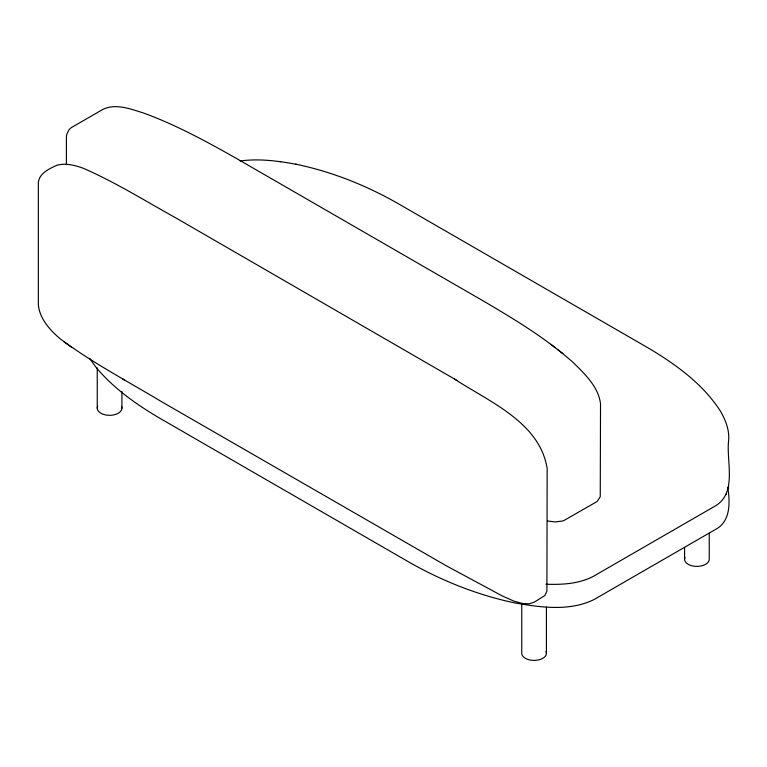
<?xml version="1.0" encoding="UTF-8"?>
<svg xmlns="http://www.w3.org/2000/svg" width="767" height="767" viewBox="0 0 767 767"><rect width="100%" height="100%" fill="white"/><g stroke="black" fill="none" stroke-linecap="round" stroke-linejoin="round"><path stroke-width="1.15" d="M546.008 584.233C562.058 584.77 578.855 583.946 593.37 576.343L714 506.699C737.998 493.929 725.966 461.571 728.65 440.258C729.503 430.066 725.611 420.278 720.692 411.563C703.214 384.094 676.072 364.574 648.527 348.141L397.488 203.236C366.041 185.355 332.034 171.798 296.589 164.359L295.583 164.186M726.138 494.619L726.435 493.66M728.353 487.285L728.65 486.307M240.138 160.984C258.968 158.395 278.038 160.907 296.589 164.359M547.696 521.004L555.423 521.963L563.352 520.851L597.119 501.503L600.254 496.719L600.523 403.758C598.413 386.808 585.01 374.229 573.505 362.801C546.65 338.851 515.731 320.06 484.84 301.853L237.089 158.817C206.774 141.655 175.988 124.8 143.161 112.902C130.534 108.991 115.827 103.2 102.999 109.336L71.043 127.782L69.04 129.748L66.815 134.091L66.403 137.14L66.403 164.665M279.351 161.473L280.722 161.703M454.352 378.936L176.352 218.202C145.625 201.155 115.654 182.373 83.382 168.309C75.003 165.288 65.684 162.777 56.835 165.298C48.551 169.037 37.631 174.023 38.35 184.837L38.35 304.892C39.702 318.909 50.008 330.213 60.334 338.909C92.04 362.59 127.264 381.084 161.128 401.438L446.26 565.768L502.462 596.045L513.9 601.117L522.835 603.543L529.307 603.802L534.263 602.143L544.791 595.585L546.9 591.29L547.168 468.532C539.738 422.166 489.212 401.85 454.352 378.936L456.921 380.47M122.797 378.984L124.494 380.001M64.112 341.967L71.724 347.365M550.85 344.306L555.289 347.739M557.906 349.771L562.757 353.52M89.566 358.227L95.635 366.827C113.075 387.968 135.721 404.017 159.153 417.862L409.185 562.221C442.175 580.964 477.86 595.173 515.041 602.977C540.975 607.454 569.613 611.567 594.157 599.487L715.084 529.681C730.807 521.781 730.05 502.51 727.864 487.678M709.245 533.199L709.245 559.268A12.339 7.124 0 0 1 695.295 566.334A12.339 7.124 0 0 1 684.989 557.427M684.567 547.417L684.567 559.268M546.42 607.061L546.42 653.273M521.752 603.504L521.752 653.273A12.339 7.124 0 0 0 535.692 660.339A12.339 7.124 0 0 0 545.999 651.432M121.924 391.601L121.924 408.188M97.246 367.901L97.246 408.188M121.502 406.347A12.339 7.124 0 0 1 109.585 415.311A12.339 7.124 0 0 1 97.668 406.347"/></g></svg>
